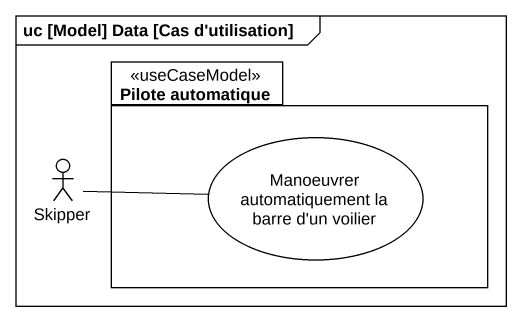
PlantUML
@startuml
mainframe uc [Model] Data [Cas d'utilisation]
package "Pilote automatique" as Pilote_automatique <<useCaseModel>> {
  usecase "Manoeuvrer automatiquement la barre d'un voilier" as Manoeuvrer_automatiquement
}
actor Skipper
Skipper -right- Manoeuvrer_automatiquement
@enduml
